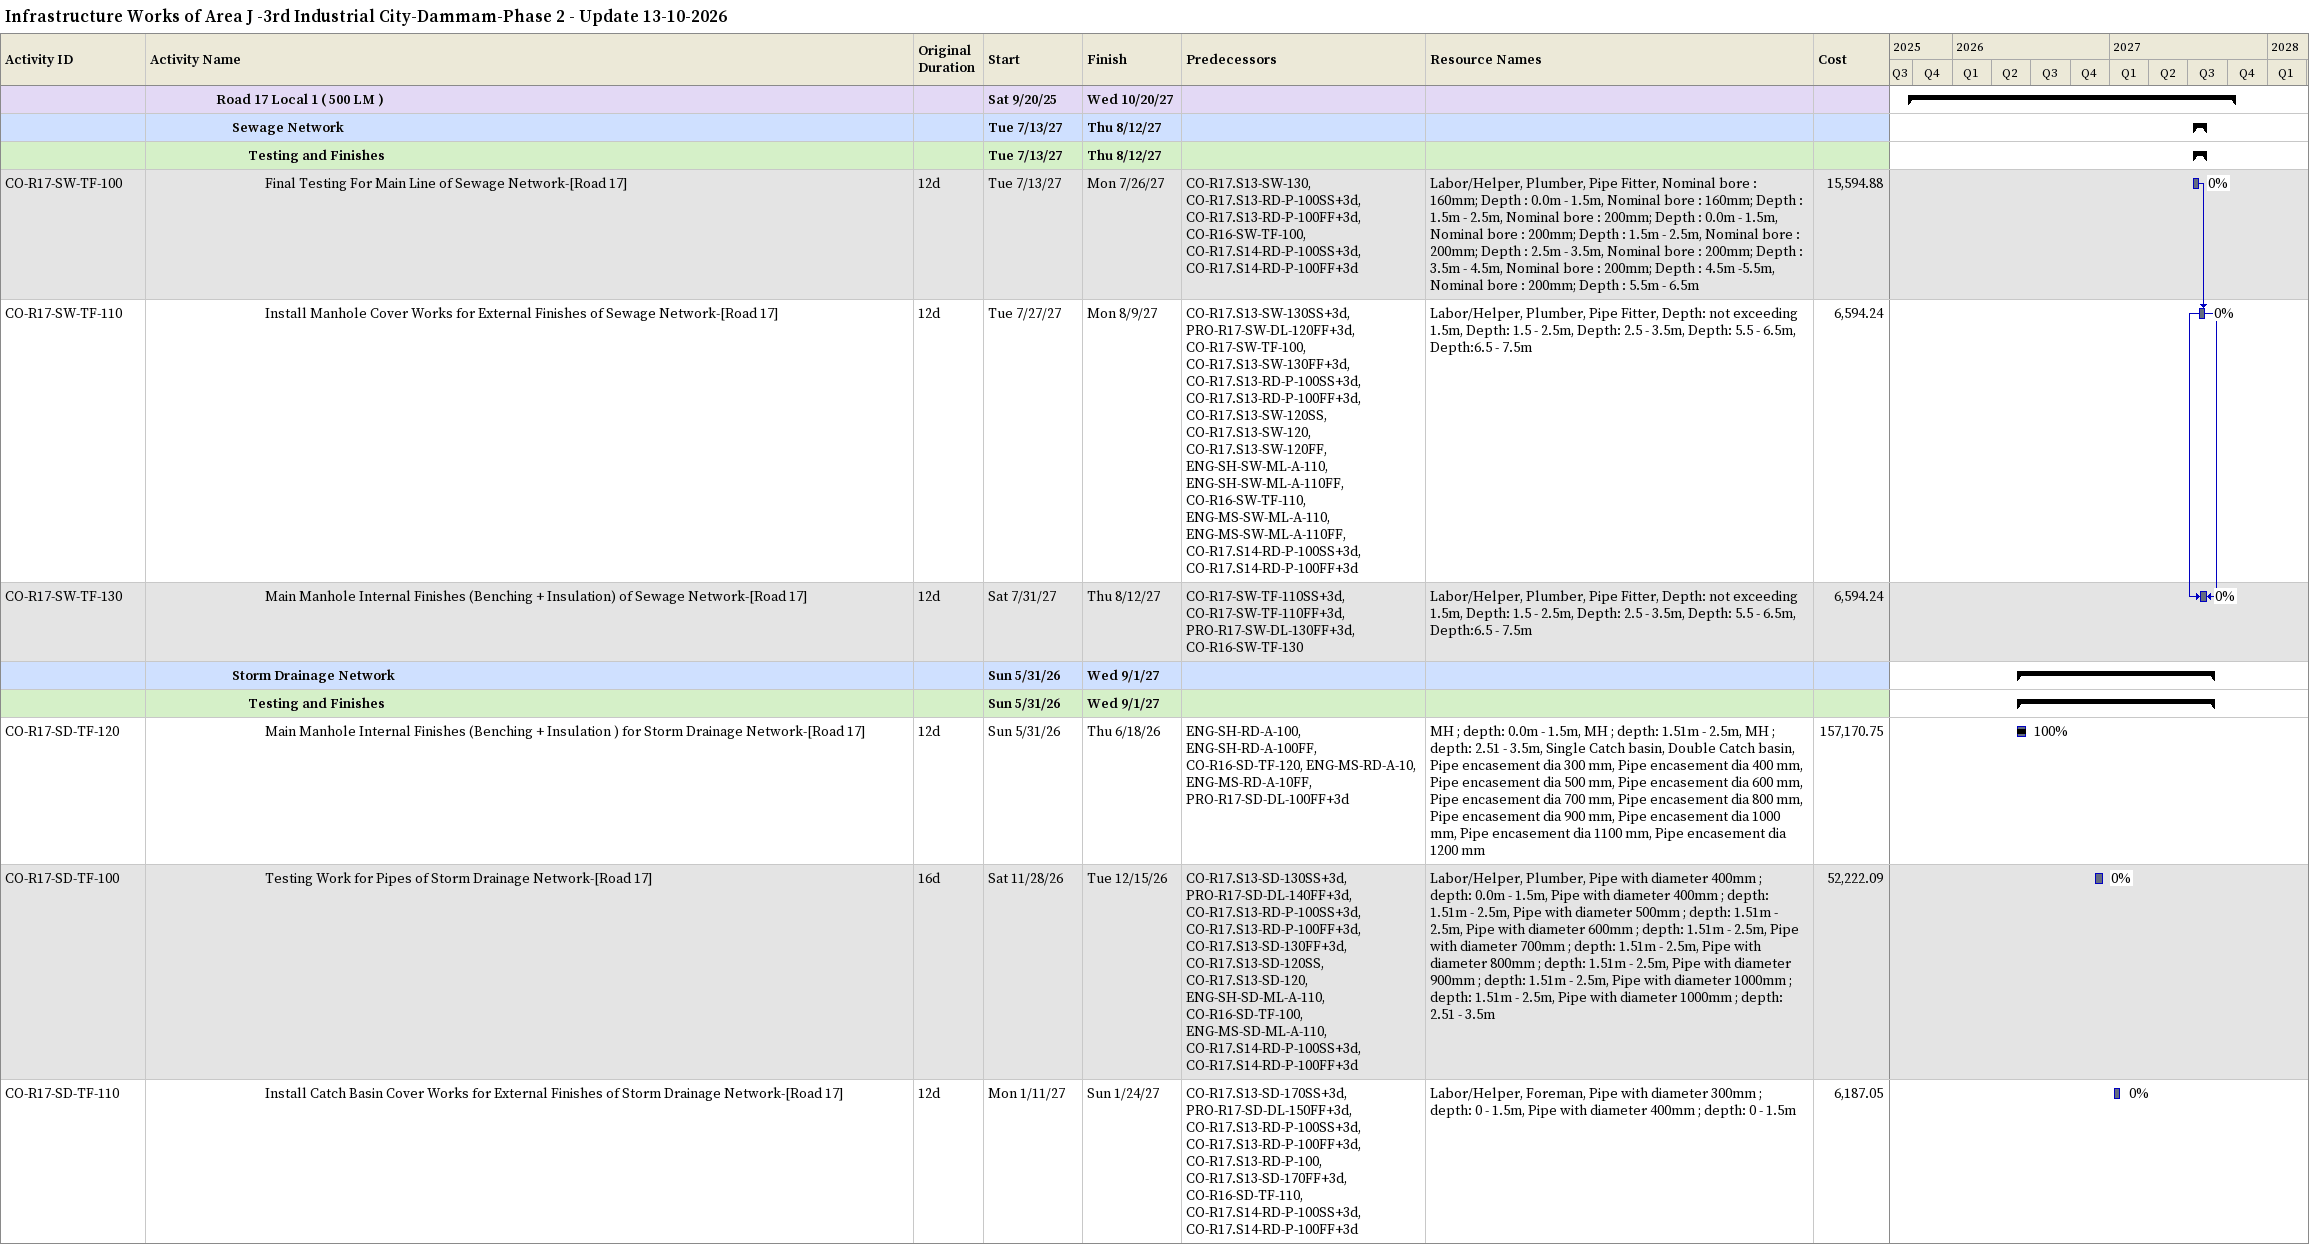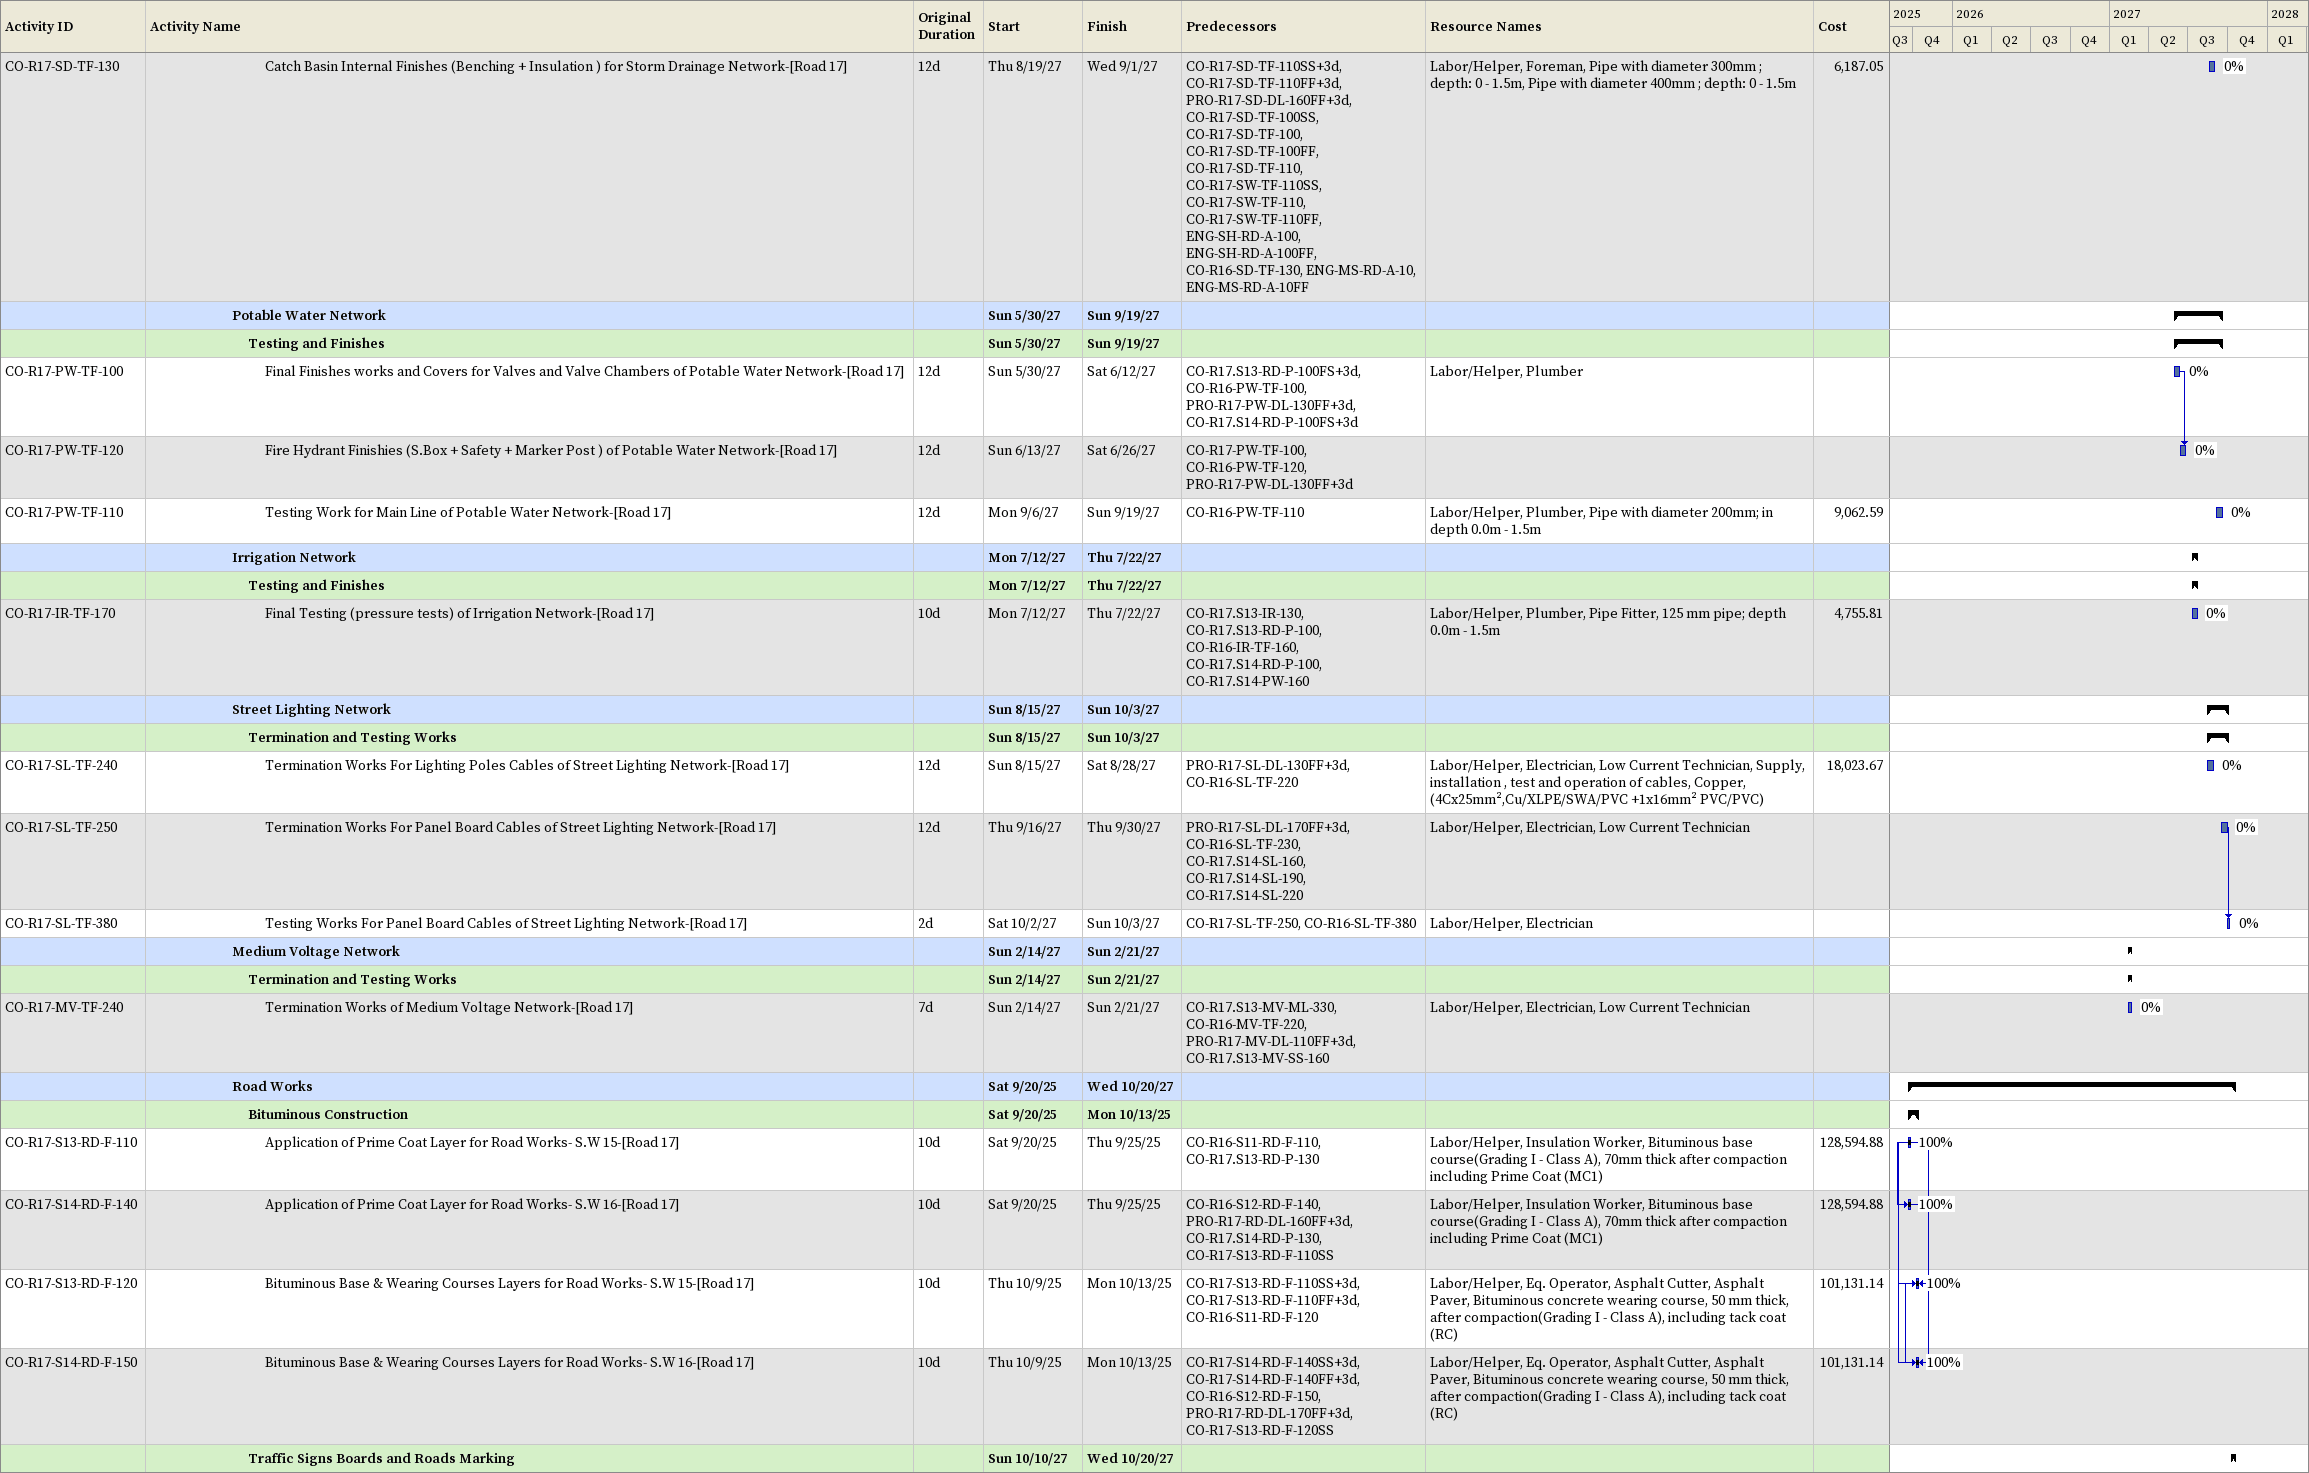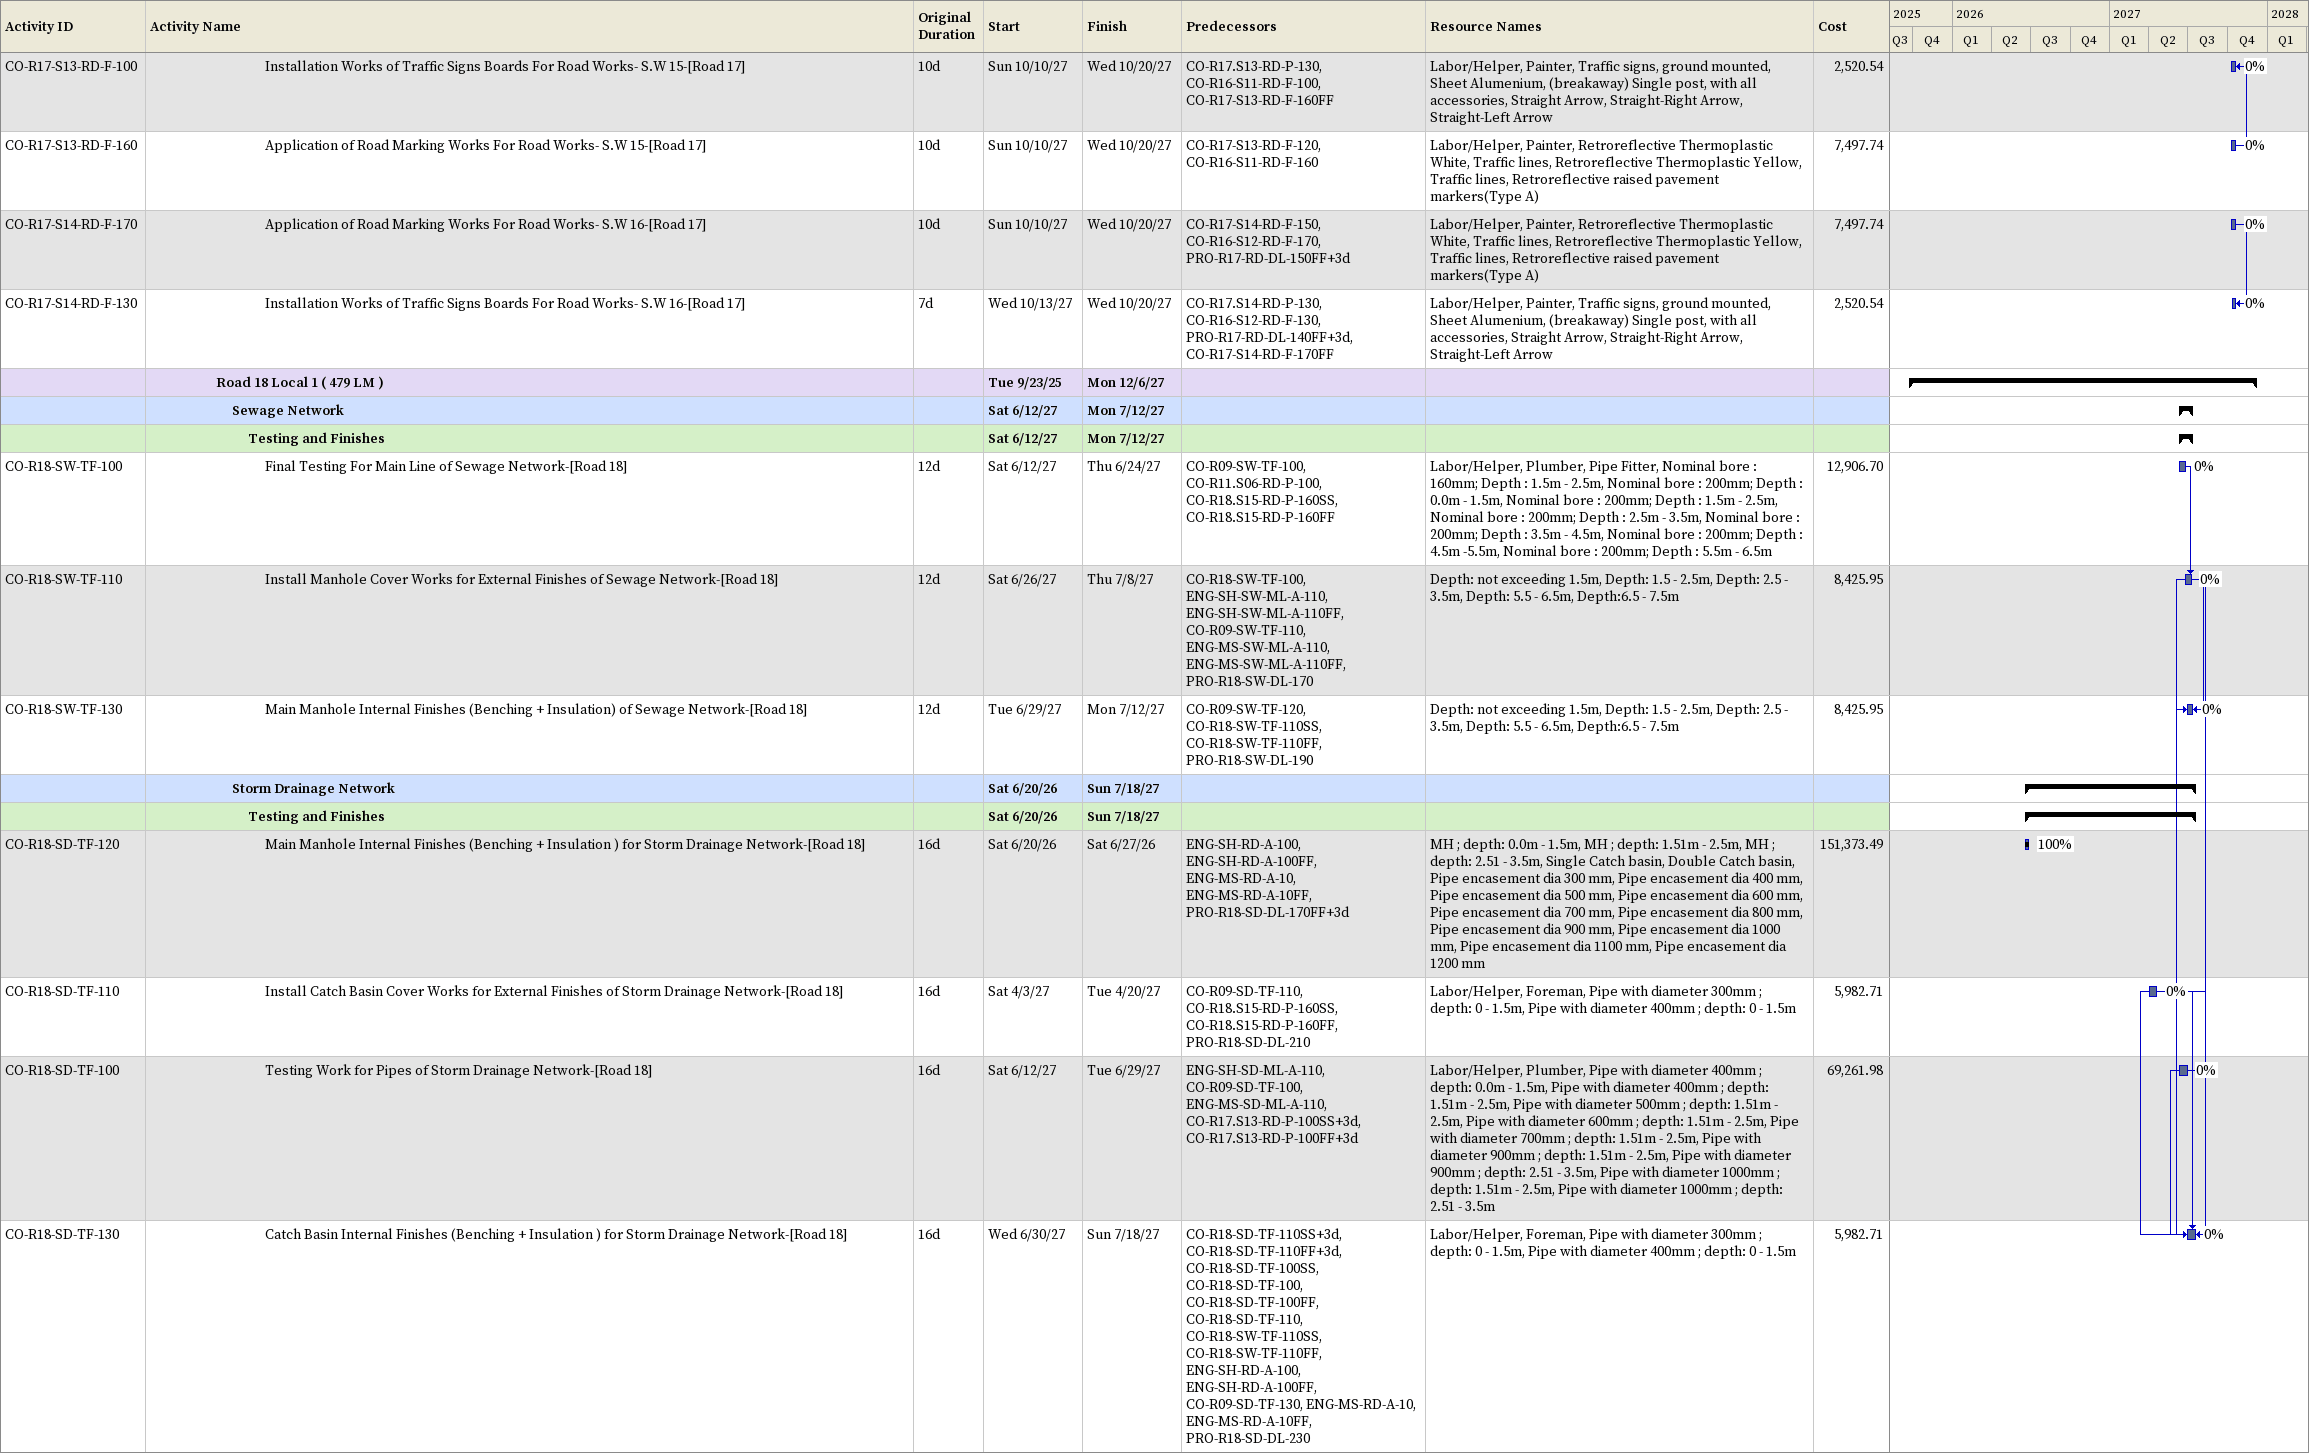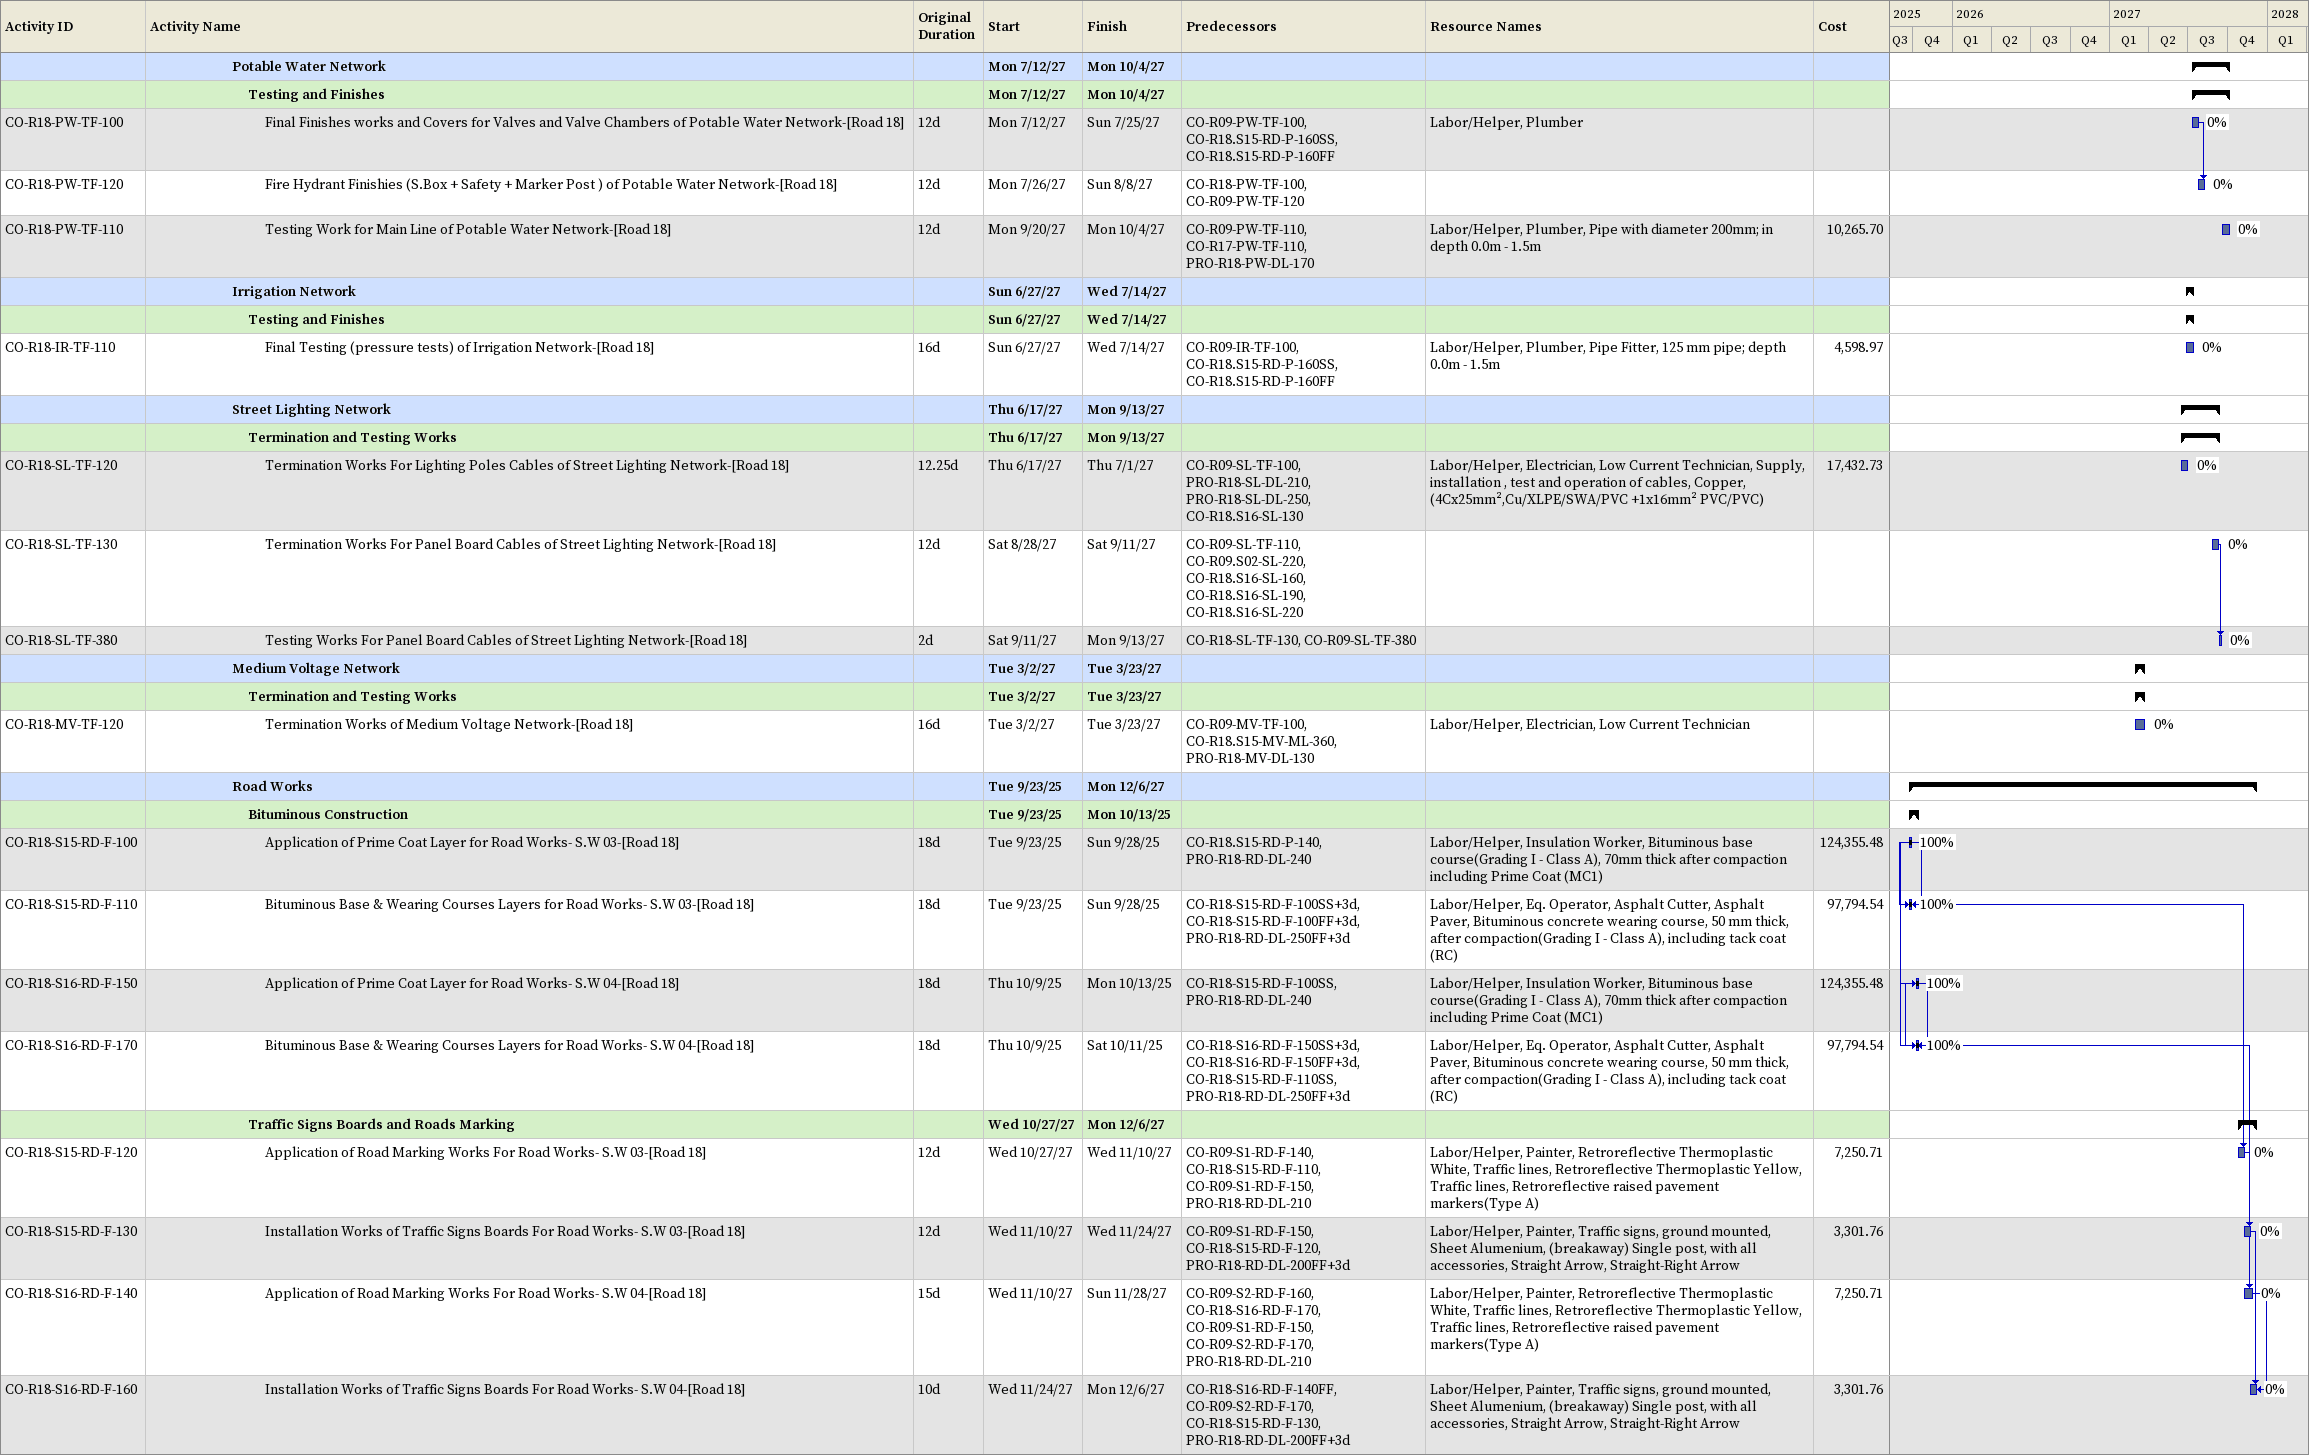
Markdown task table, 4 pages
Infrastructure Works of Area J -3rd Industrial City-Dammam-Phase 2 - Update 13-10-2026

| ID | Level | Task | Original duration | Start | Finish | Predecessors | Resources | % complete | Cost |
|---|---|---|---|---|---|---|---|---|---|
|  | 5 | **Road 17 Local 1 ( 500 LM )** |  | 2025-09-20 | 2027-10-20 |  |  |  |  |
|  | 6 | **Sewage Network** |  | 2027-07-13 | 2027-08-12 |  |  |  |  |
|  | 7 | **Testing and Finishes** |  | 2027-07-13 | 2027-08-12 |  |  |  |  |
| CO-R17-SW-TF-100 | 8 | Final Testing For Main Line of Sewage Network-[Road 17] | 12d | 2027-07-13 | 2027-07-26 | CO-R17.S13-SW-130, CO-R17.S13-RD-P-100SS+3d, CO-R17.S13-RD-P-100FF+3d, CO-R16-SW-TF-100, CO-R17.S14-RD-P-100SS+3d, CO-R17.S14-RD-P-100FF+3d | Labor/Helper, Plumber, Pipe Fitter, Nominal bore : 160mm; Depth : 0.0m - 1.5m, Nominal bore : 160mm; Depth : 1.5m - 2.5m, Nominal bore : 200mm; Depth : 0.0m - 1.5m, Nominal bore : 200mm; Depth : 1.5m - 2.5m, Nominal bore : 200mm; Depth : 2.5m - 3.5m, Nominal bore : 200mm; Depth : 3.5m - 4.5m, Nominal bore : 200mm; Depth : 4.5m -5.5m, Nominal bore : 200mm; Depth : 5.5m - 6.5m | 0 | 15594.88 |
| CO-R17-SW-TF-110 | 8 | Install Manhole Cover Works for External Finishes of Sewage Network-[Road 17] | 12d | 2027-07-27 | 2027-08-09 | CO-R17.S13-SW-130SS+3d, PRO-R17-SW-DL-120FF+3d, CO-R17-SW-TF-100, CO-R17.S13-SW-130FF+3d, CO-R17.S13-RD-P-100SS+3d, CO-R17.S13-RD-P-100FF+3d, CO-R17.S13-SW-120SS, CO-R17.S13-SW-120, CO-R17.S13-SW-120FF, ENG-SH-SW-ML-A-110, ENG-SH-SW-ML-A-110FF, CO-R16-SW-TF-110, ENG-MS-SW-ML-A-110, ENG-MS-SW-ML-A-110FF, CO-R17.S14-RD-P-100SS+3d, CO-R17.S14-RD-P-100FF+3d | Labor/Helper, Plumber, Pipe Fitter, Depth: not exceeding 1.5m, Depth: 1.5 - 2.5m, Depth: 2.5 - 3.5m, Depth: 5.5 - 6.5m, Depth:6.5 - 7.5m | 0 | 6594.24 |
| CO-R17-SW-TF-130 | 8 | Main Manhole Internal Finishes (Benching + Insulation) of Sewage Network-[Road 17] | 12d | 2027-07-31 | 2027-08-12 | CO-R17-SW-TF-110SS+3d, CO-R17-SW-TF-110FF+3d, PRO-R17-SW-DL-130FF+3d, CO-R16-SW-TF-130 | Labor/Helper, Plumber, Pipe Fitter, Depth: not exceeding 1.5m, Depth: 1.5 - 2.5m, Depth: 2.5 - 3.5m, Depth: 5.5 - 6.5m, Depth:6.5 - 7.5m | 0 | 6594.24 |
|  | 6 | **Storm Drainage Network** |  | 2026-05-31 | 2027-09-01 |  |  |  |  |
|  | 7 | **Testing and Finishes** |  | 2026-05-31 | 2027-09-01 |  |  |  |  |
| CO-R17-SD-TF-120 | 8 | Main Manhole Internal Finishes (Benching + Insulation ) for Storm Drainage Network-[Road 17] | 12d | 2026-05-31 | 2026-06-18 | ENG-SH-RD-A-100, ENG-SH-RD-A-100FF, CO-R16-SD-TF-120, ENG-MS-RD-A-10, ENG-MS-RD-A-10FF, PRO-R17-SD-DL-100FF+3d | MH ; depth: 0.0m - 1.5m, MH ; depth: 1.51m - 2.5m, MH ; depth: 2.51 - 3.5m, Single Catch basin, Double Catch basin, Pipe encasement dia 300 mm, Pipe encasement dia 400 mm, Pipe encasement dia 500 mm, Pipe encasement dia 600 mm, Pipe encasement dia 700 mm, Pipe encasement dia 800 mm, Pipe encasement dia 900 mm, Pipe encasement dia 1000 mm, Pipe encasement dia 1100 mm, Pipe encasement dia 1200 mm | 100 | 157170.75 |
| CO-R17-SD-TF-100 | 8 | Testing Work for Pipes of Storm Drainage Network-[Road 17] | 16d | 2026-11-28 | 2026-12-15 | CO-R17.S13-SD-130SS+3d, PRO-R17-SD-DL-140FF+3d, CO-R17.S13-RD-P-100SS+3d, CO-R17.S13-RD-P-100FF+3d, CO-R17.S13-SD-130FF+3d, CO-R17.S13-SD-120SS, CO-R17.S13-SD-120, ENG-SH-SD-ML-A-110, CO-R16-SD-TF-100, ENG-MS-SD-ML-A-110, CO-R17.S14-RD-P-100SS+3d, CO-R17.S14-RD-P-100FF+3d | Labor/Helper, Plumber, Pipe with diameter 400mm ; depth: 0.0m - 1.5m, Pipe with diameter 400mm ; depth: 1.51m - 2.5m, Pipe with diameter 500mm ; depth: 1.51m - 2.5m, Pipe with diameter 600mm ; depth: 1.51m - 2.5m, Pipe with diameter 700mm ; depth: 1.51m - 2.5m, Pipe with diameter 800mm ; depth: 1.51m - 2.5m, Pipe with diameter 900mm ; depth: 1.51m - 2.5m, Pipe with diameter 1000mm ; depth: 1.51m - 2.5m, Pipe with diameter 1000mm ; depth: 2.51 - 3.5m | 0 | 52222.09 |
| CO-R17-SD-TF-110 | 8 | Install Catch Basin Cover Works for External Finishes of Storm Drainage Network-[Road 17] | 12d | 2027-01-11 | 2027-01-24 | CO-R17.S13-SD-170SS+3d, PRO-R17-SD-DL-150FF+3d, CO-R17.S13-RD-P-100SS+3d, CO-R17.S13-RD-P-100FF+3d, CO-R17.S13-RD-P-100, CO-R17.S13-SD-170FF+3d, CO-R16-SD-TF-110, CO-R17.S14-RD-P-100SS+3d, CO-R17.S14-RD-P-100FF+3d | Labor/Helper, Foreman, Pipe with diameter 300mm ; depth: 0 - 1.5m, Pipe with diameter 400mm ; depth: 0 - 1.5m | 0 | 6187.05 |
| CO-R17-SD-TF-130 | 8 | Catch Basin Internal Finishes (Benching + Insulation ) for Storm Drainage Network-[Road 17] | 12d | 2027-08-19 | 2027-09-01 | CO-R17-SD-TF-110SS+3d, CO-R17-SD-TF-110FF+3d, PRO-R17-SD-DL-160FF+3d, CO-R17-SD-TF-100SS, CO-R17-SD-TF-100, CO-R17-SD-TF-100FF, CO-R17-SD-TF-110, CO-R17-SW-TF-110SS, CO-R17-SW-TF-110, CO-R17-SW-TF-110FF, ENG-SH-RD-A-100, ENG-SH-RD-A-100FF, CO-R16-SD-TF-130, ENG-MS-RD-A-10, ENG-MS-RD-A-10FF | Labor/Helper, Foreman, Pipe with diameter 300mm ; depth: 0 - 1.5m, Pipe with diameter 400mm ; depth: 0 - 1.5m | 0 | 6187.05 |
|  | 6 | **Potable Water Network** |  | 2027-05-30 | 2027-09-19 |  |  |  |  |
|  | 7 | **Testing and Finishes** |  | 2027-05-30 | 2027-09-19 |  |  |  |  |
| CO-R17-PW-TF-100 | 8 | Final Finishes works and Covers for Valves and Valve Chambers of Potable Water Network-[Road 17] | 12d | 2027-05-30 | 2027-06-12 | CO-R17.S13-RD-P-100FS+3d, CO-R16-PW-TF-100, PRO-R17-PW-DL-130FF+3d, CO-R17.S14-RD-P-100FS+3d | Labor/Helper, Plumber | 0 |  |
| CO-R17-PW-TF-120 | 8 | Fire Hydrant Finishies (S.Box + Safety + Marker Post ) of Potable Water Network-[Road 17] | 12d | 2027-06-13 | 2027-06-26 | CO-R17-PW-TF-100, CO-R16-PW-TF-120, PRO-R17-PW-DL-130FF+3d |  | 0 |  |
| CO-R17-PW-TF-110 | 8 | Testing Work for Main Line of Potable Water Network-[Road 17] | 12d | 2027-09-06 | 2027-09-19 | CO-R16-PW-TF-110 | Labor/Helper, Plumber, Pipe with diameter 200mm; in depth 0.0m - 1.5m | 0 | 9062.59 |
|  | 6 | **Irrigation Network** |  | 2027-07-12 | 2027-07-22 |  |  |  |  |
|  | 7 | **Testing and Finishes** |  | 2027-07-12 | 2027-07-22 |  |  |  |  |
| CO-R17-IR-TF-170 | 8 | Final Testing (pressure tests) of Irrigation Network-[Road 17] | 10d | 2027-07-12 | 2027-07-22 | CO-R17.S13-IR-130, CO-R17.S13-RD-P-100, CO-R16-IR-TF-160, CO-R17.S14-RD-P-100, CO-R17.S14-PW-160 | Labor/Helper, Plumber, Pipe Fitter, 125 mm pipe; depth 0.0m - 1.5m | 0 | 4755.81 |
|  | 6 | **Street Lighting Network** |  | 2027-08-15 | 2027-10-03 |  |  |  |  |
|  | 7 | **Termination and Testing Works** |  | 2027-08-15 | 2027-10-03 |  |  |  |  |
| CO-R17-SL-TF-240 | 8 | Termination Works For Lighting Poles Cables of Street Lighting Network-[Road 17] | 12d | 2027-08-15 | 2027-08-28 | PRO-R17-SL-DL-130FF+3d, CO-R16-SL-TF-220 | Labor/Helper, Electrician, Low Current Technician, Supply, installation , test and operation of cables, Copper, (4Cx25mm²,Cu/XLPE/SWA/PVC +1x16mm² PVC/PVC) | 0 | 18023.67 |
| CO-R17-SL-TF-250 | 8 | Termination Works For Panel Board Cables of Street Lighting Network-[Road 17] | 12d | 2027-09-16 | 2027-09-30 | PRO-R17-SL-DL-170FF+3d, CO-R16-SL-TF-230, CO-R17.S14-SL-160, CO-R17.S14-SL-190, CO-R17.S14-SL-220 | Labor/Helper, Electrician, Low Current Technician | 0 |  |
| CO-R17-SL-TF-380 | 8 | Testing Works For Panel Board Cables of Street Lighting Network-[Road 17] | 2d | 2027-10-02 | 2027-10-03 | CO-R17-SL-TF-250, CO-R16-SL-TF-380 | Labor/Helper, Electrician | 0 |  |
|  | 6 | **Medium Voltage Network** |  | 2027-02-14 | 2027-02-21 |  |  |  |  |
|  | 7 | **Termination and Testing Works** |  | 2027-02-14 | 2027-02-21 |  |  |  |  |
| CO-R17-MV-TF-240 | 8 | Termination Works of Medium Voltage Network-[Road 17] | 7d | 2027-02-14 | 2027-02-21 | CO-R17.S13-MV-ML-330, CO-R16-MV-TF-220, PRO-R17-MV-DL-110FF+3d, CO-R17.S13-MV-SS-160 | Labor/Helper, Electrician, Low Current Technician | 0 |  |
|  | 6 | **Road Works** |  | 2025-09-20 | 2027-10-20 |  |  |  |  |
|  | 7 | **Bituminous Construction** |  | 2025-09-20 | 2025-10-13 |  |  |  |  |
| CO-R17-S13-RD-F-110 | 8 | Application of Prime Coat Layer for Road Works- S.W 15-[Road 17] | 10d | 2025-09-20 | 2025-09-25 | CO-R16-S11-RD-F-110, CO-R17.S13-RD-P-130 | Labor/Helper, Insulation Worker, Bituminous base course(Grading I - Class A), 70mm thick after compaction including Prime Coat (MC1) | 100 | 128594.88 |
| CO-R17-S14-RD-F-140 | 8 | Application of Prime Coat Layer for Road Works- S.W 16-[Road 17] | 10d | 2025-09-20 | 2025-09-25 | CO-R16-S12-RD-F-140, PRO-R17-RD-DL-160FF+3d, CO-R17.S14-RD-P-130, CO-R17-S13-RD-F-110SS | Labor/Helper, Insulation Worker, Bituminous base course(Grading I - Class A), 70mm thick after compaction including Prime Coat (MC1) | 100 | 128594.88 |
| CO-R17-S13-RD-F-120 | 8 | Bituminous Base & Wearing Courses Layers for Road Works- S.W 15-[Road 17] | 10d | 2025-10-09 | 2025-10-13 | CO-R17-S13-RD-F-110SS+3d, CO-R17-S13-RD-F-110FF+3d, CO-R16-S11-RD-F-120 | Labor/Helper, Eq. Operator, Asphalt Cutter, Asphalt Paver, Bituminous concrete wearing course, 50 mm thick, after compaction(Grading I - Class A), including tack coat (RC) | 100 | 101131.14 |
| CO-R17-S14-RD-F-150 | 8 | Bituminous Base & Wearing Courses Layers for Road Works- S.W 16-[Road 17] | 10d | 2025-10-09 | 2025-10-13 | CO-R17-S14-RD-F-140SS+3d, CO-R17-S14-RD-F-140FF+3d, CO-R16-S12-RD-F-150, PRO-R17-RD-DL-170FF+3d, CO-R17-S13-RD-F-120SS | Labor/Helper, Eq. Operator, Asphalt Cutter, Asphalt Paver, Bituminous concrete wearing course, 50 mm thick, after compaction(Grading I - Class A), including tack coat (RC) | 100 | 101131.14 |
|  | 7 | **Traffic Signs Boards and Roads Marking** |  | 2027-10-10 | 2027-10-20 |  |  |  |  |
| CO-R17-S13-RD-F-100 | 8 | Installation Works of Traffic Signs Boards For Road Works- S.W 15-[Road 17] | 10d | 2027-10-10 | 2027-10-20 | CO-R17.S13-RD-P-130, CO-R16-S11-RD-F-100, CO-R17-S13-RD-F-160FF | Labor/Helper, Painter, Traffic signs, ground mounted, Sheet Alumenium, (breakaway) Single post, with all accessories, Straight Arrow, Straight-Right Arrow, Straight-Left Arrow | 0 | 2520.54 |
| CO-R17-S13-RD-F-160 | 8 | Application of Road Marking Works For Road Works- S.W 15-[Road 17] | 10d | 2027-10-10 | 2027-10-20 | CO-R17-S13-RD-F-120, CO-R16-S11-RD-F-160 | Labor/Helper, Painter, Retroreflective Thermoplastic White, Traffic lines, Retroreflective Thermoplastic Yellow, Traffic lines, Retroreflective raised pavement markers(Type A) | 0 | 7497.74 |
| CO-R17-S14-RD-F-170 | 8 | Application of Road Marking Works For Road Works- S.W 16-[Road 17] | 10d | 2027-10-10 | 2027-10-20 | CO-R17-S14-RD-F-150, CO-R16-S12-RD-F-170, PRO-R17-RD-DL-150FF+3d | Labor/Helper, Painter, Retroreflective Thermoplastic White, Traffic lines, Retroreflective Thermoplastic Yellow, Traffic lines, Retroreflective raised pavement markers(Type A) | 0 | 7497.74 |
| CO-R17-S14-RD-F-130 | 8 | Installation Works of Traffic Signs Boards For Road Works- S.W 16-[Road 17] | 7d | 2027-10-13 | 2027-10-20 | CO-R17.S14-RD-P-130, CO-R16-S12-RD-F-130, PRO-R17-RD-DL-140FF+3d, CO-R17-S14-RD-F-170FF | Labor/Helper, Painter, Traffic signs, ground mounted, Sheet Alumenium, (breakaway) Single post, with all accessories, Straight Arrow, Straight-Right Arrow, Straight-Left Arrow | 0 | 2520.54 |
|  | 5 | **Road 18 Local 1 ( 479 LM )** |  | 2025-09-23 | 2027-12-06 |  |  |  |  |
|  | 6 | **Sewage Network** |  | 2027-06-12 | 2027-07-12 |  |  |  |  |
|  | 7 | **Testing and Finishes** |  | 2027-06-12 | 2027-07-12 |  |  |  |  |
| CO-R18-SW-TF-100 | 8 | Final Testing For Main Line of Sewage Network-[Road 18] | 12d | 2027-06-12 | 2027-06-24 | CO-R09-SW-TF-100, CO-R11.S06-RD-P-100, CO-R18.S15-RD-P-160SS, CO-R18.S15-RD-P-160FF | Labor/Helper, Plumber, Pipe Fitter, Nominal bore : 160mm; Depth : 1.5m - 2.5m, Nominal bore : 200mm; Depth : 0.0m - 1.5m, Nominal bore : 200mm; Depth : 1.5m - 2.5m, Nominal bore : 200mm; Depth : 2.5m - 3.5m, Nominal bore : 200mm; Depth : 3.5m - 4.5m, Nominal bore : 200mm; Depth : 4.5m -5.5m, Nominal bore : 200mm; Depth : 5.5m - 6.5m | 0 | 12906.70 |
| CO-R18-SW-TF-110 | 8 | Install Manhole Cover Works for External Finishes of Sewage Network-[Road 18] | 12d | 2027-06-26 | 2027-07-08 | CO-R18-SW-TF-100, ENG-SH-SW-ML-A-110, ENG-SH-SW-ML-A-110FF, CO-R09-SW-TF-110, ENG-MS-SW-ML-A-110, ENG-MS-SW-ML-A-110FF, PRO-R18-SW-DL-170 | Depth: not exceeding 1.5m, Depth: 1.5 - 2.5m, Depth: 2.5 - 3.5m, Depth: 5.5 - 6.5m, Depth:6.5 - 7.5m | 0 | 8425.95 |
| CO-R18-SW-TF-130 | 8 | Main Manhole Internal Finishes (Benching + Insulation) of Sewage Network-[Road 18] | 12d | 2027-06-29 | 2027-07-12 | CO-R09-SW-TF-120, CO-R18-SW-TF-110SS, CO-R18-SW-TF-110FF, PRO-R18-SW-DL-190 | Depth: not exceeding 1.5m, Depth: 1.5 - 2.5m, Depth: 2.5 - 3.5m, Depth: 5.5 - 6.5m, Depth:6.5 - 7.5m | 0 | 8425.95 |
|  | 6 | **Storm Drainage Network** |  | 2026-06-20 | 2027-07-18 |  |  |  |  |
|  | 7 | **Testing and Finishes** |  | 2026-06-20 | 2027-07-18 |  |  |  |  |
| CO-R18-SD-TF-120 | 8 | Main Manhole Internal Finishes (Benching + Insulation ) for Storm Drainage Network-[Road 18] | 16d | 2026-06-20 | 2026-06-27 | ENG-SH-RD-A-100, ENG-SH-RD-A-100FF, ENG-MS-RD-A-10, ENG-MS-RD-A-10FF, PRO-R18-SD-DL-170FF+3d | MH ; depth: 0.0m - 1.5m, MH ; depth: 1.51m - 2.5m, MH ; depth: 2.51 - 3.5m, Single Catch basin, Double Catch basin, Pipe encasement dia 300 mm, Pipe encasement dia 400 mm, Pipe encasement dia 500 mm, Pipe encasement dia 600 mm, Pipe encasement dia 700 mm, Pipe encasement dia 800 mm, Pipe encasement dia 900 mm, Pipe encasement dia 1000 mm, Pipe encasement dia 1100 mm, Pipe encasement dia 1200 mm | 100 | 151373.49 |
| CO-R18-SD-TF-110 | 8 | Install Catch Basin Cover Works for External Finishes of Storm Drainage Network-[Road 18] | 16d | 2027-04-03 | 2027-04-20 | CO-R09-SD-TF-110, CO-R18.S15-RD-P-160SS, CO-R18.S15-RD-P-160FF, PRO-R18-SD-DL-210 | Labor/Helper, Foreman, Pipe with diameter 300mm ; depth: 0 - 1.5m, Pipe with diameter 400mm ; depth: 0 - 1.5m | 0 | 5982.71 |
| CO-R18-SD-TF-100 | 8 | Testing Work for Pipes of Storm Drainage Network-[Road 18] | 16d | 2027-06-12 | 2027-06-29 | ENG-SH-SD-ML-A-110, CO-R09-SD-TF-100, ENG-MS-SD-ML-A-110, CO-R17.S13-RD-P-100SS+3d, CO-R17.S13-RD-P-100FF+3d | Labor/Helper, Plumber, Pipe with diameter 400mm ; depth: 0.0m - 1.5m, Pipe with diameter 400mm ; depth: 1.51m - 2.5m, Pipe with diameter 500mm ; depth: 1.51m - 2.5m, Pipe with diameter 600mm ; depth: 1.51m - 2.5m, Pipe with diameter 700mm ; depth: 1.51m - 2.5m, Pipe with diameter 900mm ; depth: 1.51m - 2.5m, Pipe with diameter 900mm ; depth: 2.51 - 3.5m, Pipe with diameter 1000mm ; depth: 1.51m - 2.5m, Pipe with diameter 1000mm ; depth: 2.51 - 3.5m | 0 | 69261.98 |
| CO-R18-SD-TF-130 | 8 | Catch Basin Internal Finishes (Benching + Insulation ) for Storm Drainage Network-[Road 18] | 16d | 2027-06-30 | 2027-07-18 | CO-R18-SD-TF-110SS+3d, CO-R18-SD-TF-110FF+3d, CO-R18-SD-TF-100SS, CO-R18-SD-TF-100, CO-R18-SD-TF-100FF, CO-R18-SD-TF-110, CO-R18-SW-TF-110SS, CO-R18-SW-TF-110FF, ENG-SH-RD-A-100, ENG-SH-RD-A-100FF, CO-R09-SD-TF-130, ENG-MS-RD-A-10, ENG-MS-RD-A-10FF, PRO-R18-SD-DL-230 | Labor/Helper, Foreman, Pipe with diameter 300mm ; depth: 0 - 1.5m, Pipe with diameter 400mm ; depth: 0 - 1.5m | 0 | 5982.71 |
|  | 6 | **Potable Water Network** |  | 2027-07-12 | 2027-10-04 |  |  |  |  |
|  | 7 | **Testing and Finishes** |  | 2027-07-12 | 2027-10-04 |  |  |  |  |
| CO-R18-PW-TF-100 | 8 | Final Finishes works and Covers for Valves and Valve Chambers of Potable Water Network-[Road 18] | 12d | 2027-07-12 | 2027-07-25 | CO-R09-PW-TF-100, CO-R18.S15-RD-P-160SS, CO-R18.S15-RD-P-160FF | Labor/Helper, Plumber | 0 |  |
| CO-R18-PW-TF-120 | 8 | Fire Hydrant Finishies (S.Box + Safety + Marker Post ) of Potable Water Network-[Road 18] | 12d | 2027-07-26 | 2027-08-08 | CO-R18-PW-TF-100, CO-R09-PW-TF-120 |  | 0 |  |
| CO-R18-PW-TF-110 | 8 | Testing Work for Main Line of Potable Water Network-[Road 18] | 12d | 2027-09-20 | 2027-10-04 | CO-R09-PW-TF-110, CO-R17-PW-TF-110, PRO-R18-PW-DL-170 | Labor/Helper, Plumber, Pipe with diameter 200mm; in depth 0.0m - 1.5m | 0 | 10265.70 |
|  | 6 | **Irrigation Network** |  | 2027-06-27 | 2027-07-14 |  |  |  |  |
|  | 7 | **Testing and Finishes** |  | 2027-06-27 | 2027-07-14 |  |  |  |  |
| CO-R18-IR-TF-110 | 8 | Final Testing (pressure tests) of Irrigation Network-[Road 18] | 16d | 2027-06-27 | 2027-07-14 | CO-R09-IR-TF-100, CO-R18.S15-RD-P-160SS, CO-R18.S15-RD-P-160FF | Labor/Helper, Plumber, Pipe Fitter, 125 mm pipe; depth 0.0m - 1.5m | 0 | 4598.97 |
|  | 6 | **Street Lighting Network** |  | 2027-06-17 | 2027-09-13 |  |  |  |  |
|  | 7 | **Termination and Testing Works** |  | 2027-06-17 | 2027-09-13 |  |  |  |  |
| CO-R18-SL-TF-120 | 8 | Termination Works For Lighting Poles Cables of Street Lighting Network-[Road 18] | 12.25d | 2027-06-17 | 2027-07-01 | CO-R09-SL-TF-100, PRO-R18-SL-DL-210, PRO-R18-SL-DL-250, CO-R18.S16-SL-130 | Labor/Helper, Electrician, Low Current Technician, Supply, installation , test and operation of cables, Copper, (4Cx25mm²,Cu/XLPE/SWA/PVC +1x16mm² PVC/PVC) | 0 | 17432.73 |
| CO-R18-SL-TF-130 | 8 | Termination Works For Panel Board Cables of Street Lighting Network-[Road 18] | 12d | 2027-08-28 | 2027-09-11 | CO-R09-SL-TF-110, CO-R09.S02-SL-220, CO-R18.S16-SL-160, CO-R18.S16-SL-190, CO-R18.S16-SL-220 |  | 0 |  |
| CO-R18-SL-TF-380 | 8 | Testing Works For Panel Board Cables of Street Lighting Network-[Road 18] | 2d | 2027-09-11 | 2027-09-13 | CO-R18-SL-TF-130, CO-R09-SL-TF-380 |  | 0 |  |
|  | 6 | **Medium Voltage Network** |  | 2027-03-02 | 2027-03-23 |  |  |  |  |
|  | 7 | **Termination and Testing Works** |  | 2027-03-02 | 2027-03-23 |  |  |  |  |
| CO-R18-MV-TF-120 | 8 | Termination Works of Medium Voltage Network-[Road 18] | 16d | 2027-03-02 | 2027-03-23 | CO-R09-MV-TF-100, CO-R18.S15-MV-ML-360, PRO-R18-MV-DL-130 | Labor/Helper, Electrician, Low Current Technician | 0 |  |
|  | 6 | **Road Works** |  | 2025-09-23 | 2027-12-06 |  |  |  |  |
|  | 7 | **Bituminous Construction** |  | 2025-09-23 | 2025-10-13 |  |  |  |  |
| CO-R18-S15-RD-F-100 | 8 | Application of Prime Coat Layer for Road Works- S.W 03-[Road 18] | 18d | 2025-09-23 | 2025-09-28 | CO-R18.S15-RD-P-140, PRO-R18-RD-DL-240 | Labor/Helper, Insulation Worker, Bituminous base course(Grading I - Class A), 70mm thick after compaction including Prime Coat (MC1) | 100 | 124355.48 |
| CO-R18-S15-RD-F-110 | 8 | Bituminous Base & Wearing Courses Layers for Road Works- S.W 03-[Road 18] | 18d | 2025-09-23 | 2025-09-28 | CO-R18-S15-RD-F-100SS+3d, CO-R18-S15-RD-F-100FF+3d, PRO-R18-RD-DL-250FF+3d | Labor/Helper, Eq. Operator, Asphalt Cutter, Asphalt Paver, Bituminous concrete wearing course, 50 mm thick, after compaction(Grading I - Class A), including tack coat (RC) | 100 | 97794.54 |
| CO-R18-S16-RD-F-150 | 8 | Application of Prime Coat Layer for Road Works- S.W 04-[Road 18] | 18d | 2025-10-09 | 2025-10-13 | CO-R18-S15-RD-F-100SS, PRO-R18-RD-DL-240 | Labor/Helper, Insulation Worker, Bituminous base course(Grading I - Class A), 70mm thick after compaction including Prime Coat (MC1) | 100 | 124355.48 |
| CO-R18-S16-RD-F-170 | 8 | Bituminous Base & Wearing Courses Layers for Road Works- S.W 04-[Road 18] | 18d | 2025-10-09 | 2025-10-11 | CO-R18-S16-RD-F-150SS+3d, CO-R18-S16-RD-F-150FF+3d, CO-R18-S15-RD-F-110SS, PRO-R18-RD-DL-250FF+3d | Labor/Helper, Eq. Operator, Asphalt Cutter, Asphalt Paver, Bituminous concrete wearing course, 50 mm thick, after compaction(Grading I - Class A), including tack coat (RC) | 100 | 97794.54 |
|  | 7 | **Traffic Signs Boards and Roads Marking** |  | 2027-10-27 | 2027-12-06 |  |  |  |  |
| CO-R18-S15-RD-F-120 | 8 | Application of Road Marking Works For Road Works- S.W 03-[Road 18] | 12d | 2027-10-27 | 2027-11-10 | CO-R09-S1-RD-F-140, CO-R18-S15-RD-F-110, CO-R09-S1-RD-F-150, PRO-R18-RD-DL-210 | Labor/Helper, Painter, Retroreflective Thermoplastic White, Traffic lines, Retroreflective Thermoplastic Yellow, Traffic lines, Retroreflective raised pavement markers(Type A) | 0 | 7250.71 |
| CO-R18-S15-RD-F-130 | 8 | Installation Works of Traffic Signs Boards For Road Works- S.W 03-[Road 18] | 12d | 2027-11-10 | 2027-11-24 | CO-R09-S1-RD-F-150, CO-R18-S15-RD-F-120, PRO-R18-RD-DL-200FF+3d | Labor/Helper, Painter, Traffic signs, ground mounted, Sheet Alumenium, (breakaway) Single post, with all accessories, Straight Arrow, Straight-Right Arrow | 0 | 3301.76 |
| CO-R18-S16-RD-F-140 | 8 | Application of Road Marking Works For Road Works- S.W 04-[Road 18] | 15d | 2027-11-10 | 2027-11-28 | CO-R09-S2-RD-F-160, CO-R18-S16-RD-F-170, CO-R09-S1-RD-F-150, CO-R09-S2-RD-F-170, PRO-R18-RD-DL-210 | Labor/Helper, Painter, Retroreflective Thermoplastic White, Traffic lines, Retroreflective Thermoplastic Yellow, Traffic lines, Retroreflective raised pavement markers(Type A) | 0 | 7250.71 |
| CO-R18-S16-RD-F-160 | 8 | Installation Works of Traffic Signs Boards For Road Works- S.W 04-[Road 18] | 10d | 2027-11-24 | 2027-12-06 | CO-R18-S16-RD-F-140FF, CO-R09-S2-RD-F-170, CO-R18-S15-RD-F-130, PRO-R18-RD-DL-200FF+3d | Labor/Helper, Painter, Traffic signs, ground mounted, Sheet Alumenium, (breakaway) Single post, with all accessories, Straight Arrow, Straight-Right Arrow | 0 | 3301.76 |
